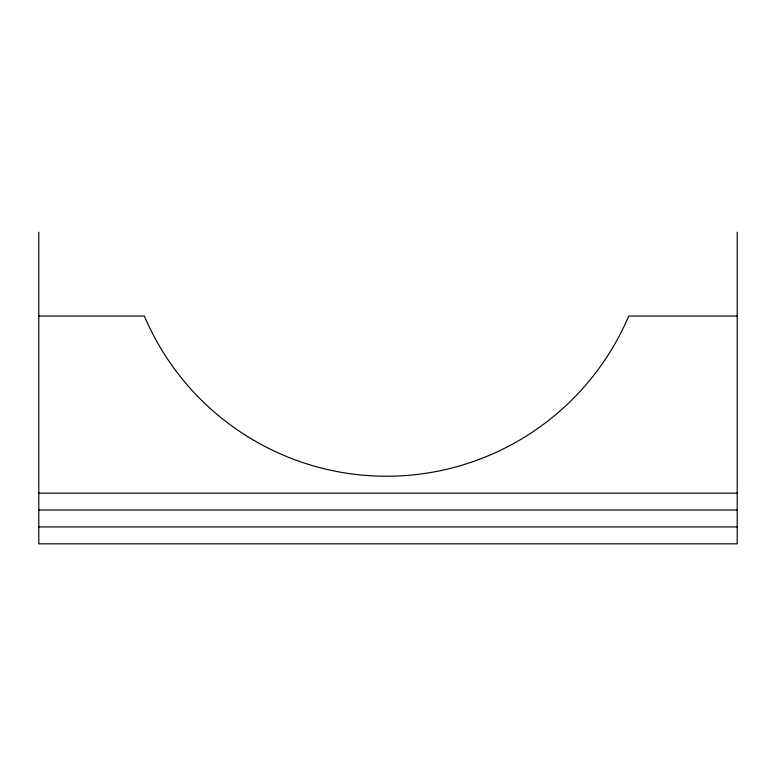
<?xml version="1.0" encoding="UTF-8"?>
<svg xmlns="http://www.w3.org/2000/svg" width="776" height="776" viewBox="0 0 776 776"><rect width="100%" height="100%" fill="white"/><g stroke="black" fill="none" stroke-linecap="round" stroke-linejoin="round"><path stroke-width="1.16" d="M38.8 316.036L144.355 316.036A263.161 263.161 0 0 0 628.725 316.036L737.2 316.036M38.8 493.138L737.2 493.138M38.8 510.036L737.2 510.036M38.8 526.933L737.2 526.933M737.2 232.169L737.2 543.83L38.8 543.83L38.8 232.169"/></g></svg>
